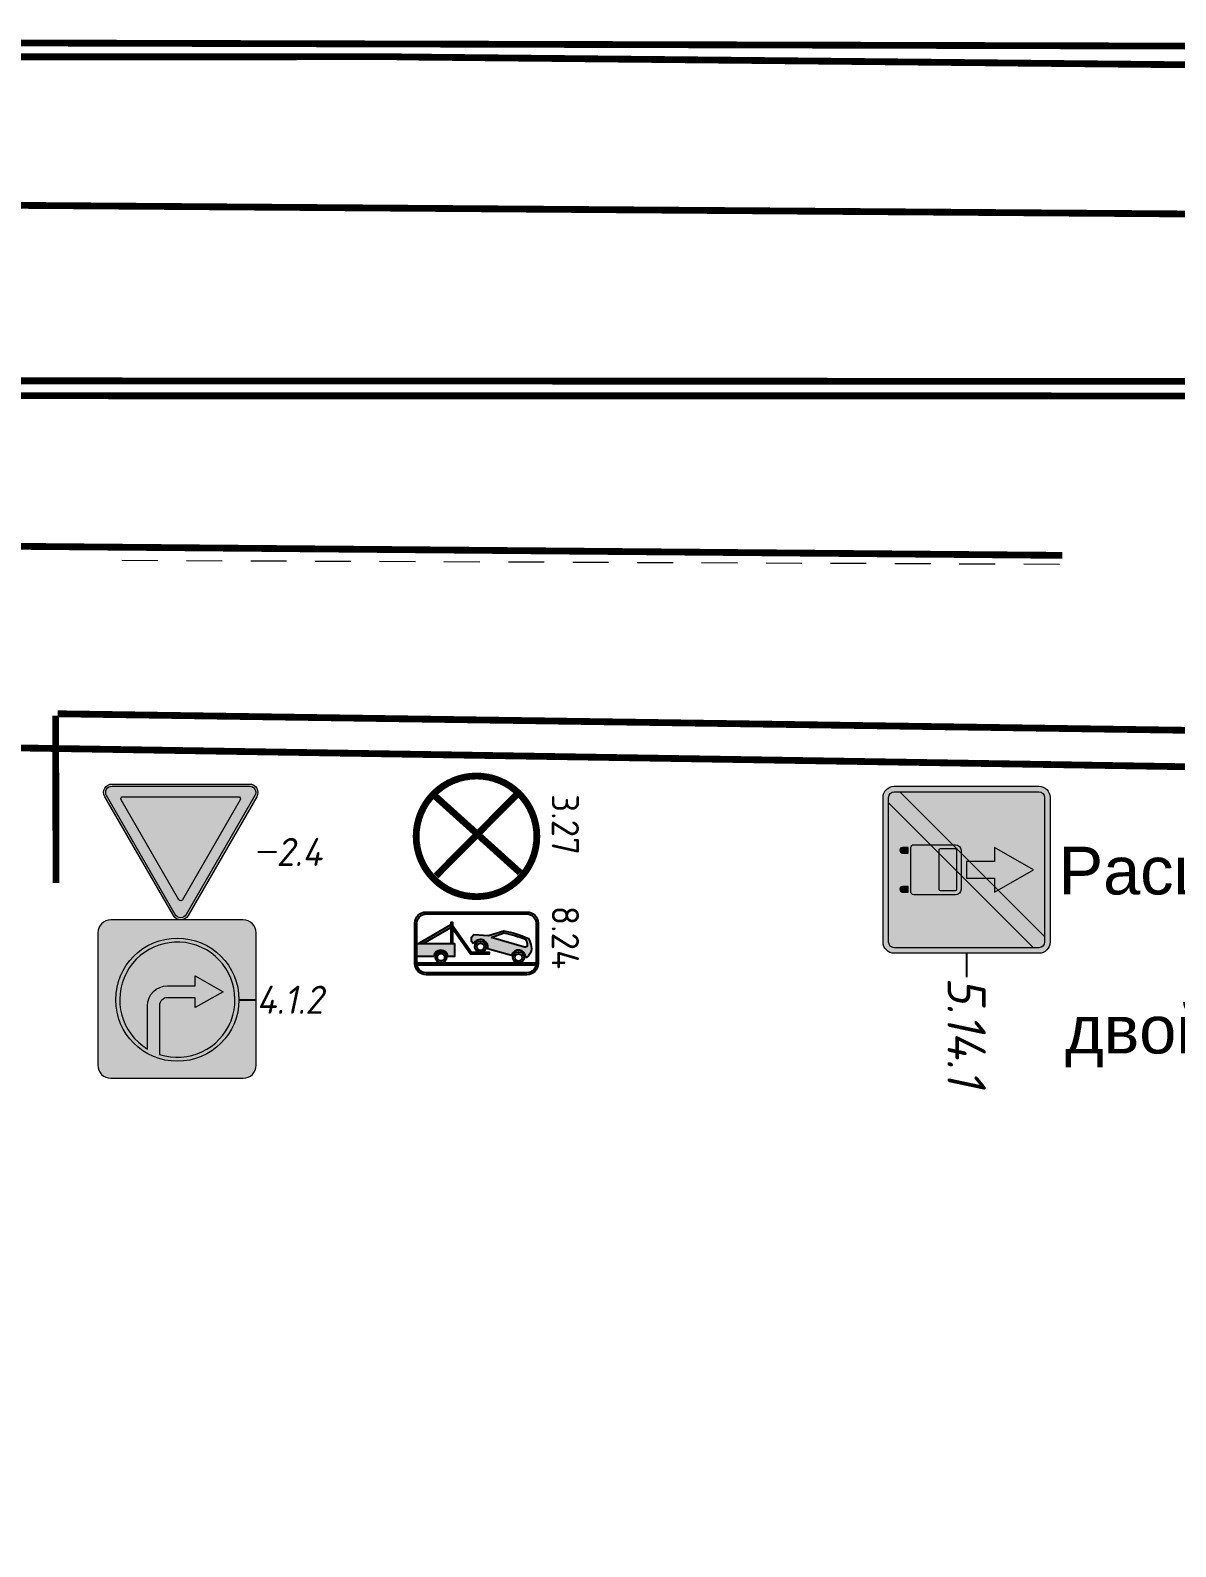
# Model space of a CAD drawing. Header units: millimetres. Extents: x 1734 to 2050, y 1482 to 1843.
# Drawn here: x 1926.94 to 1950.95, y 1800.14 to 1831.93 of the extents above; entities that cross this region are included whole.
import ezdxf
from ezdxf import colors
from ezdxf.entities.mleader import LeaderData, LeaderLine
from ezdxf.enums import TextEntityAlignment as Align
from ezdxf.math import Vec2, Vec3

# ---------------------------------------------------------------- set-up
doc = ezdxf.new("R2010")
doc.units = ezdxf.units.MM
doc.linetypes.add('1.3', pattern=[17.848385, 5.910826, -0.0001, 11.937459])
doc.linetypes.add('JIS_02_0.7', pattern=[1.35, 0.75, -0.6])
doc.layers.add('- 01 знаки', color=7, linetype='Continuous', lineweight=0)
doc.layers.add('знаки', color=7, linetype='Continuous', lineweight=0)
doc.layers.add('КПЧ', color=9, linetype='Continuous')
doc.layers.add('Разметки', color=7, linetype='Continuous')
doc.styles.add('ROMAND', font='ROMAND.SHX', dxfattribs={"height": 2})
doc.styles.add('SASH', font='simplex8.shx', dxfattribs={"width": 0.9, "oblique": 12})
doc.styles.get("Standard").update_dxf_attribs({"font": 'arial.ttf'})

# ---------------------------------------------------------------- blocks, each defined once
blk = doc.blocks.new('5.14.1')
at = {"layer": 'знаки', "true_color": 0xffffff}
h = blk.add_hatch(color=7, dxfattribs=at)
edge = h.paths.add_edge_path()
edge.add_arc((-1.516666666666666, 3.266666666666666), 0.2333333333333343, 89.99999999999648, 179.9999999999965, ccw=False)
edge.add_line((-1.516666666666652, 3.5), (1.516666666666538, 3.5))
edge.add_arc((1.516666666666561, 3.266666666666675), 0.2333333333333254, 1.3073986337985843e-12, 90.00000000000568, ccw=False)
edge.add_line((1.749999999999886, 3.26666666666668), (1.749999999999886, 0.2333333333333201))
edge.add_arc((1.516666666666561, 0.2333333333333255), 0.2333333333333254, 269.9999999999943, 359.9999999999987, ccw=False)
edge.add_line((1.516666666666538, 0), (-1.516666666666652, 0))
edge.add_arc((-1.516666666666675, 0.2333333333333255), 0.2333333333333255, 180.0000000000013, 270.0000000000056, ccw=False)
edge.add_line((-1.75, 0.2333333333333201), (-1.75, 3.26666666666668))
edge = h.paths.add_edge_path(flags=16)
edge.add_arc((-1.516666666666704, 3.266666666666619), 0.1166666666667355, 89.9999999999742, 179.9999999999699, ccw=False)
edge.add_line((-1.516666666666652, 3.383333333333354), (1.516666666666538, 3.383333333333354))
edge.add_arc((1.51666666666659, 3.266666666666619), 0.1166666666667355, 3.012701199622825e-11, 90.0000000000258, ccw=False)
edge.add_line((1.633333333333326, 3.26666666666668), (1.633333333333326, 0.2333333333333201))
edge.add_arc((1.516666666666604, 0.2333333333333956), 0.1166666666667213, 269.99999999996726, 359.9999999999629, ccw=False)
edge.add_line((1.516666666666538, 0.1166666666666742), (-1.516666666666652, 0.1166666666666742))
edge.add_arc((-1.516666666666718, 0.2333333333333956), 0.1166666666667213, 180.0000000000371, 270.00000000003274, ccw=False)
edge.add_line((-1.633333333333439, 0.2333333333333201), (-1.633333333333439, 3.26666666666668))
at = {"layer": 'знаки'}
h = blk.add_hatch(color=5, dxfattribs=at)
edge = h.paths.add_edge_path()
edge.add_arc((-1.516666666666704, 3.266666666666619), 0.1166666666667355, 89.9999999999742, 179.9999999999699, ccw=False)
edge.add_line((-1.516666666666652, 3.383333333333354), (1.516666666666538, 3.383333333333354))
edge.add_arc((1.51666666666659, 3.266666666666619), 0.1166666666667355, 3.012701199622825e-11, 90.0000000000258, ccw=False)
edge.add_line((1.633333333333326, 3.26666666666668), (1.633333333333326, 0.2333333333333201))
edge.add_arc((1.516666666666604, 0.2333333333333956), 0.1166666666667213, 269.99999999996726, 359.9999999999629, ccw=False)
edge.add_line((1.516666666666538, 0.1166666666666742), (-1.516666666666652, 0.1166666666666742))
edge.add_arc((-1.516666666666718, 0.2333333333333956), 0.1166666666667213, 180.0000000000371, 270.00000000003274, ccw=False)
edge.add_line((-1.633333333333439, 0.2333333333333201), (-1.633333333333439, 3.26666666666668))
h.paths.add_polyline_path([(0, 1.749999999999943), (0.1750000000000682, 1.749999999999943), (0.1750000000000682, 2.333333333333314), (0.4666666666665833, 2.333333333333314), (0, 3.150000000000006), (-0.466666666666697, 2.333333333333314), (-0.1750000000000682, 2.333333333333314), (-0.1750000000000682, 1.749999999999943)], flags=16)
edge = h.paths.add_edge_path(flags=16)
edge.add_arc((0.4666666666665579, 0.6416666666666485), 0.0583333333333057, 270.000000000025, 359.999999999975, ccw=False)
edge.add_line((0.4666666666665833, 0.5833333333333428), (-0.466666666666697, 0.5833333333333428))
edge.add_arc((-0.4666666666666716, 0.6416666666666485), 0.0583333333333057, 180.000000000025, 269.999999999975, ccw=False)
edge.add_line((-0.5249999999999773, 0.6416666666666231), (-0.5249999999999773, 1.516666666666595))
edge.add_arc((-0.4083333333333643, 1.516666666666656), 0.116666666666613, 90.0000000000258, 180.0000000000301, ccw=False)
edge.add_line((-0.4083333333334167, 1.633333333333269), (0.4083333333331893, 1.633333333333269))
edge.add_arc((0.4083333333331938, 1.516666666666599), 0.1166666666666698, -2.2168933355715126e-12, 90.00000000000222, ccw=False)
edge.add_line((0.5249999999998636, 1.516666666666595), (0.5249999999998636, 0.6416666666666231))
edge = h.paths.add_edge_path(flags=0)
edge.add_arc((0.4083333333331901, 1.516666666666539), 0.02916666666680989, 1.099199697908394e-10, 90.00000000000152)
edge.add_line((0.4083333333331893, 1.545833333333348), (-0.408333333333303, 1.545833333333235))
edge.add_arc((-0.4083333333332486, 1.516666666666597), 0.0291666666666377, 90.00000000010698, 179.9999999997815)
edge.add_line((-0.4374999999998863, 1.516666666666708), (-0.4375, 1.19583333333324))
edge.add_arc((-0.4083333333333049, 1.195833333333295), 0.0291666666666951, 180.0000000001077, 270.0000000000037)
edge.add_line((-0.408333333333303, 1.1666666666666), (0.408333333333303, 1.1666666666666))
edge.add_arc((0.4083333333333049, 1.195833333333295), 0.02916666666669498, 269.9999999999963, 359.9999999998922)
edge.add_line((0.4375, 1.19583333333324), (0.4375, 1.516666666666595))
edge = h.paths.add_edge_path(flags=16)
edge.add_line((-0.3500000000000227, 0.4083333333332746), (-0.3500000000000227, 0.5249999999998352))
edge.add_line((-0.3500000000000227, 0.5249999999998352), (-0.466666666666697, 0.5249999999998352))
edge.add_line((-0.466666666666697, 0.5249999999998352), (-0.466666666666697, 0.4083333333332746))
edge.add_arc((-0.4083333333333599, 0.4083333333332746), 0.05833333333333712, 180, 360)
edge = h.paths.add_edge_path(flags=16)
edge.add_line((0.4666666666665833, 0.4083333333332746), (0.4666666666665833, 0.5249999999998352))
edge.add_line((0.4666666666665833, 0.5249999999998352), (0.3499999999999091, 0.5249999999998352))
edge.add_line((0.3499999999999091, 0.5249999999998352), (0.3499999999999091, 0.4083333333332746))
edge.add_arc((0.4083333333332462, 0.4083333333332746), 0.05833333333333712, 180, 360)
blk.add_hatch(color=1, dxfattribs=at).paths.add_polyline_path([(1.633333333333439, 3.150000000000034), (1.633333333333439, 3.26666666666668, 0.4142135623730728), (1.516666666666652, 3.383333333333354), (1.399999999999977, 3.383333333333354), (-1.633333333333326, 0.3500000000000227), (-1.633333333333326, 0.2333333333333485, 0.4142135623730728), (-1.516666666666538, 0.1166666666666742), (-1.399999999999864, 0.1166666666666742)])
at = {"layer": 'знаки', "true_color": 0xffffff}
blk.add_hatch(color=7, dxfattribs=at).paths.add_polyline_path([(0, 1.749999999999943), (0.1750000000000682, 1.749999999999943), (0.1750000000000682, 2.333333333333314), (0.4666666666665833, 2.333333333333314), (0, 3.150000000000006), (-0.466666666666697, 2.333333333333314), (-0.1750000000000682, 2.333333333333314), (-0.1750000000000682, 1.749999999999943)])
h = blk.add_hatch(color=7, dxfattribs=at)
edge = h.paths.add_edge_path()
edge.add_arc((0.4666666666665579, 0.6416666666666485), 0.0583333333333057, 270.000000000025, 359.999999999975, ccw=False)
edge.add_line((0.4666666666665833, 0.5833333333333428), (-0.466666666666697, 0.5833333333333428))
edge.add_arc((-0.4666666666666716, 0.6416666666666485), 0.0583333333333057, 180.000000000025, 269.999999999975, ccw=False)
edge.add_line((-0.5249999999999773, 0.6416666666666231), (-0.5249999999999773, 1.516666666666595))
edge.add_arc((-0.4083333333333643, 1.516666666666656), 0.116666666666613, 90.0000000000258, 180.0000000000301, ccw=False)
edge.add_line((-0.4083333333334167, 1.633333333333269), (0.4083333333331893, 1.633333333333269))
edge.add_arc((0.4083333333331938, 1.516666666666599), 0.1166666666666698, -2.2168933355715126e-12, 90.00000000000222, ccw=False)
edge.add_line((0.5249999999998636, 1.516666666666595), (0.5249999999998636, 0.6416666666666231))
edge = h.paths.add_edge_path(flags=16)
edge.add_arc((0.4083333333331901, 1.516666666666539), 0.02916666666680989, 1.099199697908394e-10, 90.00000000000152)
edge.add_line((0.4083333333331893, 1.545833333333348), (-0.408333333333303, 1.545833333333235))
edge.add_arc((-0.4083333333332486, 1.516666666666597), 0.0291666666666377, 90.00000000010698, 179.9999999997815)
edge.add_line((-0.4374999999998863, 1.516666666666708), (-0.4375, 1.19583333333324))
edge.add_arc((-0.4083333333333049, 1.195833333333295), 0.0291666666666951, 180.0000000001077, 270.0000000000037)
edge.add_line((-0.408333333333303, 1.1666666666666), (0.408333333333303, 1.1666666666666))
edge.add_arc((0.4083333333333049, 1.195833333333295), 0.02916666666669498, 269.9999999999963, 359.9999999998922)
edge.add_line((0.4375, 1.19583333333324), (0.4375, 1.516666666666595))
h = blk.add_hatch(color=7, dxfattribs=at)
edge = h.paths.add_edge_path()
edge.add_line((-0.3500000000000227, 0.4083333333332746), (-0.3500000000000227, 0.5249999999998352))
edge.add_line((-0.3500000000000227, 0.5249999999998352), (-0.466666666666697, 0.5249999999998352))
edge.add_line((-0.466666666666697, 0.5249999999998352), (-0.466666666666697, 0.4083333333332746))
edge.add_arc((-0.4083333333333599, 0.4083333333332746), 0.05833333333333712, 180, 360)
h = blk.add_hatch(color=7, dxfattribs=at)
edge = h.paths.add_edge_path()
edge.add_line((0.4666666666665833, 0.4083333333332746), (0.4666666666665833, 0.5249999999998352))
edge.add_line((0.4666666666665833, 0.5249999999998352), (0.3499999999999091, 0.5249999999998352))
edge.add_line((0.3499999999999091, 0.5249999999998352), (0.3499999999999091, 0.4083333333332746))
edge.add_arc((0.4083333333332462, 0.4083333333332746), 0.05833333333333712, 180, 360)
at = {"layer": 'Defpoints'}
blk.add_lwpolyline([(1.749999999999886, 1.750000000000057), (2.249999999999886, 1.750000000000057)], dxfattribs=at)
at = {"layer": 'знаки'}
blk.add_lwpolyline([(-1.75, 3.26666666666668, -0.4142135623730951), (-1.516666666666652, 3.5), (1.516666666666538, 3.5, -0.4142135623731172), (1.749999999999886, 3.26666666666668), (1.749999999999886, 0.2333333333333201, -0.4142135623731172), (1.516666666666538, 0), (-1.516666666666652, 0, -0.4142135623731172), (-1.75, 0.2333333333333201), (-1.75, 3.26666666666668)], format="xyb", dxfattribs=at)
at = {"layer": 'знаки', "color": 7, "true_color": 0xffffff}
for points in [[(-1.633333333333439, 3.26666666666668, -0.4142135623730728), (-1.516666666666652, 3.383333333333354), (1.516666666666538, 3.383333333333354, -0.4142135623730728), (1.633333333333326, 3.26666666666668), (1.633333333333326, 0.2333333333333201, -0.4142135623730728), (1.516666666666538, 0.1166666666666742), (-1.516666666666652, 0.1166666666666742, -0.4142135623730728), (-1.633333333333439, 0.2333333333333201)], [(0.4375, 1.516666666666595, 0.41421356237254), (0.4083333333331893, 1.545833333333348), (-0.408333333333303, 1.545833333333235, 0.4142135623714301), (-0.4374999999998863, 1.516666666666708), (-0.4375, 1.19583333333324, 0.4142135623725623), (-0.408333333333303, 1.1666666666666), (0.408333333333303, 1.1666666666666, 0.4142135623725623), (0.4375, 1.19583333333324), (0.4375, 1.516666666666595)], [(-0.3500000000000227, 0.4083333333332746), (-0.3500000000000227, 0.5249999999998352), (-0.466666666666697, 0.5249999999998352), (-0.466666666666697, 0.4083333333332746, 0.9999999999999999)], [(0.4666666666665833, 0.4083333333332746), (0.4666666666665833, 0.5249999999998352), (0.3499999999999091, 0.5249999999998352), (0.3499999999999091, 0.4083333333332746, 0.9999999999999999)]]:
    blk.add_lwpolyline(points, format="xyb", close=True, dxfattribs=at)
at = {"layer": 'знаки', "color": 1}
for points in [[(-1.633333333333326, 0.3500000000000227), (1.400000000000091, 3.383333333333354)], [(-1.399999999999977, 0.1166666666666742), (1.633333333333439, 3.150000000000034)]]:
    blk.add_lwpolyline(points, dxfattribs=at)
at = {"layer": 'знаки', "color": 7, "true_color": 0xffffff}
blk.add_lwpolyline([(0, 1.749999999999943), (0.1750000000000682, 1.749999999999943), (0.1750000000000682, 2.333333333333314), (0.4666666666665833, 2.333333333333314), (0, 3.150000000000006), (-0.466666666666697, 2.333333333333314), (-0.1750000000000682, 2.333333333333314), (-0.1750000000000682, 1.749999999999943)], close=True, dxfattribs=at)
blk.add_lwpolyline([(0.5249999999998636, 0.6416666666666231, -0.4142135623728397), (0.4666666666665833, 0.5833333333333428), (-0.466666666666697, 0.5833333333333428, -0.4142135623728397), (-0.5249999999999773, 0.6416666666666231), (-0.5249999999999773, 1.516666666666595, -0.4142135623731172), (-0.4083333333334167, 1.633333333333269), (0.4083333333331893, 1.633333333333269, -0.4142135623731172), (0.5249999999998636, 1.516666666666595), (0.5249999999998636, 0.6416666666666231)], format="xyb", dxfattribs=at)
at = {"layer": 'знаки', "color": 0, "lineweight": 30, "style": 'SASH', "oblique": 12, "width": 0.9}
blk.add_text('5.14.1', height=0.8, dxfattribs=at).set_placement((2.249999999999886, 1.750000000000057), align=Align.MIDDLE_LEFT)
blk = doc.blocks.new('z5t-2')
at = {"layer": 'знаки'}
h = blk.add_hatch(color=0, dxfattribs=at)
edge = h.paths.add_edge_path()
edge.add_line((-1.566666666423487, -1.4210854715202e-14), (1.566666666423482, -3.789561257364223e-14))
edge.add_arc((1.566666666423473, 0.3083333333303102), 0.3083333332854775, 270, 360)
edge.add_line((1.874999999708947, 0.3083333333303102), (1.874999999708947, 3.441666666633239))
edge.add_arc((1.566666666423473, 3.441666666633239), 0.3083333332854775, 0, 90)
edge.add_line((1.566666666423473, 3.749999999963592), (-1.566666666423496, 3.749999999963592))
edge.add_arc((-1.566666666423487, 3.441666666633239), 0.3083333332854775, 90, 180)
edge.add_line((-1.874999999708976, 3.441666666633239), (-1.874999999708976, 0.3083333333303342))
edge.add_arc((-1.566666666423487, 0.3083333333303386), 0.3083333332854775, 180, 270)
blk.add_lwpolyline([(-1.566666666423487, -1.4210854715202e-14), (1.566666666423473, -2.842170943040401e-14, 0.414213562373095), (1.874999999708947, 0.3083333333303102), (1.874999999708947, 3.441666666633239, 0.414213562373095), (1.566666666423473, 3.749999999963592), (-1.566666666423487, 3.749999999963592, 0.414213562373095), (-1.874999999708976, 3.441666666633239), (-1.874999999708976, 0.3083333333303386, 0.414213562373095)], format="xyb", close=True, dxfattribs=at)
blk = doc.blocks.new('*U16')
at = {"layer": 'знаки', "true_color": 0xffffff}
h = blk.add_hatch(color=7, dxfattribs=at)
edge = h.paths.add_edge_path(flags=16)
edge.add_line((-0.8467741935484128, 0.3489078141623736), (-0.8467741935484128, 1.580645161290249))
edge.add_arc((-0.2822580645161126, 1.580645161290262), 0.5645161290323002, 89.99999999999869, 180.0000000000013, ccw=False)
edge.add_line((-0.2822580645160997, 2.145161290322562), (0.5080645161290249, 2.145161290322562))
edge.add_line((0.5080645161290249, 2.145161290322562), (0.5080645161290249, 2.427419354838662))
edge.add_line((0.5080645161290249, 2.427419354838662), (1.29838709677415, 1.975806451612812))
edge.add_line((1.29838709677415, 1.975806451612812), (0.5080645161290249, 1.524193548387018))
edge.add_line((0.5080645161290249, 1.524193548387018), (0.5080645161290249, 1.806451612903174))
edge.add_line((0.5080645161290249, 1.806451612903174), (-0.2822580645160997, 1.806451612903174))
edge.add_arc((-0.2822580645161082, 1.580645161290258), 0.2258064516129168, 89.99999999999783, 180.0000000000021)
edge.add_line((-0.5080645161290249, 1.580645161290249), (-0.5080645161290249, 0.1937364312156546))
edge.add_arc((1.809663530139005e-14, 1.75000000000009), 1.637096774193604, 251.9199873755751, 598.8526100784904)
edge = h.paths.add_edge_path()
edge.add_arc((0, 1.75), 1.75, 0, 360)
at = {"layer": 'знаки'}
h = blk.add_hatch(color=5, dxfattribs=at)
edge = h.paths.add_edge_path()
edge.add_line((-0.8467741935484128, 0.3489078141623736), (-0.8467741935484128, 1.580645161290249))
edge.add_arc((-0.2822580645161126, 1.580645161290262), 0.5645161290323002, 89.99999999999869, 180.0000000000013, ccw=False)
edge.add_line((-0.2822580645160997, 2.145161290322562), (0.5080645161290249, 2.145161290322562))
edge.add_line((0.5080645161290249, 2.145161290322562), (0.5080645161290249, 2.427419354838662))
edge.add_line((0.5080645161290249, 2.427419354838662), (1.29838709677415, 1.975806451612812))
edge.add_line((1.29838709677415, 1.975806451612812), (0.5080645161290249, 1.524193548387018))
edge.add_line((0.5080645161290249, 1.524193548387018), (0.5080645161290249, 1.806451612903174))
edge.add_line((0.5080645161290249, 1.806451612903174), (-0.2822580645160997, 1.806451612903174))
edge.add_arc((-0.2822580645161082, 1.580645161290258), 0.2258064516129168, 89.99999999999783, 180.0000000000021)
edge.add_line((-0.5080645161290249, 1.580645161290249), (-0.5080645161290249, 0.1937364312156546))
edge.add_arc((1.809663530139005e-14, 1.75000000000009), 1.637096774193604, 251.9199873755751, 598.8526100784904)
at = {"layer": 'Defpoints'}
blk.add_lwpolyline([(1.75, 1.749999999999886), (2.25, 1.749999999999886)], dxfattribs=at)
at = {"layer": 'знаки', "color": 7, "true_color": 0xffffff}
blk.add_lwpolyline([(-0.8467741935484128, 0.3489078141623736), (-0.8467741935484128, 1.580645161290249, -0.4142135623731084), (-0.2822580645160997, 2.145161290322562), (0.5080645161290249, 2.145161290322562), (0.5080645161290249, 2.427419354838662), (1.29838709677415, 1.975806451612812), (0.5080645161290249, 1.524193548387018), (0.5080645161290249, 1.806451612903174), (-0.2822580645160997, 1.806451612903174, 0.4142135623731172), (-0.5080645161290249, 1.580645161290249), (-0.5080645161290249, 0.1937364312156546, 17.51956065564659)], format="xyb", close=True, dxfattribs=at)
at = {"layer": 'знаки'}
blk.add_circle((0, 1.75), 1.75, dxfattribs=at)
at = {"layer": 'знаки', "color": 0, "lineweight": 30, "style": 'SASH', "oblique": 12, "width": 0.9}
blk.add_text('4.1.2', height=0.8, dxfattribs=at).set_placement((2.25, 1.749999999999886), align=Align.MIDDLE_LEFT)
blk = doc.blocks.new('tr')
at = {"layer": 'знаки', "true_color": 0xffffff}
h = blk.add_hatch(color=7, dxfattribs=at)
edge = h.paths.add_edge_path()
edge.add_arc((0, 3.621229744349193), 0.24, 29.99999999999783, 150.0000000000022)
edge.add_line((-0.2078460969082698, 3.741229744349198), (-2.159999999999854, 0.3600000000005821))
edge.add_arc((-1.952153903091926, 0.2399999999999523), 0.2399999999999387, 149.9999999999866, 269.9999999999933)
edge.add_line((-1.952153903092039, 0), (1.952153903091812, 0))
edge.add_arc((1.952153903091926, 0.2400000000000091), 0.2399999999999716, 269.9999999999931, 389.9999999999998)
edge.add_line((2.160000000000196, 0.3599999999999), (0.2078460969082696, 3.741229744349142))
edge = h.paths.add_edge_path(flags=16)
edge.add_arc((-2.273736754432321e-13, 3.621229744349193), 0.1800000000000062, 30.00000000000125, 149.9999999999988)
edge.add_line((-0.1558845726813161, 3.711229744349225), (-2.108038475772787, 0.3300000000005521))
edge.add_arc((-1.952153903091585, 0.2400000000002365), 0.1800000000001635, 149.9999999999088, 269.9999999998931)
edge.add_line((-1.952153903092039, 0.06000000000005912), (1.952153903091812, 0.05999999999994543))
edge.add_arc((1.952153903092039, 0.2399999999999523), 0.1800000000000091, 269.9999999999864, 390.0000000000301)
edge.add_line((2.108038475773128, 0.3300000000000409), (0.1558845726810885, 3.711229744349225))
at = {"layer": 'знаки'}
h = blk.add_hatch(color=1, dxfattribs=at)
edge = h.paths.add_edge_path()
edge.add_arc((-2.273736754432321e-13, 3.621229744349193), 0.1800000000000062, 30.00000000000125, 149.9999999999988)
edge.add_line((-0.1558845726813161, 3.711229744349225), (-2.108038475772787, 0.3300000000005521))
edge.add_arc((-1.952153903091585, 0.2400000000002365), 0.1800000000001635, 149.9999999999088, 269.9999999998931)
edge.add_line((-1.952153903092039, 0.06000000000005912), (1.952153903091812, 0.05999999999994543))
edge.add_arc((1.952153903092039, 0.2399999999999523), 0.1800000000000091, 269.9999999999864, 390.0000000000301)
edge.add_line((2.108038475773128, 0.3300000000000409), (0.1558845726810885, 3.711229744349225))
edge = h.paths.add_edge_path(flags=16)
edge.add_line((-0.05196152422718114, 3.291229744349152), (-1.692346281956588, 0.4499999999999318))
edge.add_arc((-1.640384757729407, 0.4199999999999591), 0.05999999999998847, 150.0000000000085, 270.0000000000064)
edge.add_line((-1.640384757729407, 0.3599999999999), (1.640384757729521, 0.3599999999999))
edge.add_arc((1.640384757729521, 0.4199999999999591), 0.05999999999998751, 269.9999999999919, 389.9999999999932)
edge.add_line((1.692346281956588, 0.4499999999999318), (0.05196152422706746, 3.291229744349152))
edge.add_arc((0, 3.26122974434918), 0.06000000000000022, 29.9999999999982, 150.0000000000018)
at = {"layer": 'знаки', "true_color": 0xffffff}
h = blk.add_hatch(color=7, dxfattribs=at)
edge = h.paths.add_edge_path()
edge.add_line((-0.05196152422718114, 3.291229744349152), (-1.692346281956588, 0.4499999999999318))
edge.add_arc((-1.640384757729407, 0.4199999999999591), 0.05999999999998847, 150.0000000000085, 270.0000000000064)
edge.add_line((-1.640384757729407, 0.3599999999999), (1.640384757729521, 0.3599999999999))
edge.add_arc((1.640384757729521, 0.4199999999999591), 0.05999999999998751, 269.9999999999919, 389.9999999999932)
edge.add_line((1.692346281956588, 0.4499999999999318), (0.05196152422706746, 3.291229744349152))
edge.add_arc((0, 3.26122974434918), 0.06000000000000022, 29.9999999999982, 150.0000000000018)
at = {"layer": 'Defpoints'}
blk.add_lwpolyline([(2.192115777974209, 1.930614872174544), (2.718782444640738, 1.930614872174544)], dxfattribs=at)
at = {"layer": 'знаки'}
blk.add_lwpolyline([(0.2078460969082698, 3.741229744349198, 0.5773502691896512), (-0.2078460969082698, 3.741229744349198), (-2.159999999999854, 0.3600000000005821), (-2.160000000000082, 0.3599999999999, 0.5773502691896649), (-1.952153903092039, 0), (1.952153903091926, 0, 0.5773502691896649), (2.160000000000196, 0.3599999999999), (0.2078460969082698, 3.741229744349198)], format="xyb", dxfattribs=at)
at = {"layer": 'знаки', "color": 7, "true_color": 0xffffff}
blk.add_lwpolyline([(0.1558845726810887, 3.711229744349225, 0.5773502691896113), (-0.1558845726813161, 3.711229744349225), (-2.108038475772787, 0.3300000000005525, 0.5773502691895339), (-1.952153903092039, 0.06000000000005912), (1.952153903091926, 0.05999999999994543, 0.5773502691898801), (2.108038475773128, 0.3300000000000409)], format="xyb", close=True, dxfattribs=at)
at = {"layer": 'знаки', "color": 1}
blk.add_lwpolyline([(-0.05196152422718114, 3.291229744349152), (-1.692346281956475, 0.4499999999999318, 0.5773502691896129), (-1.640384757729407, 0.3599999999999), (1.640384757729521, 0.3599999999999, 0.5773502691896317), (1.692346281956588, 0.4499999999999318), (0.05196152422706746, 3.291229744349152, 0.5773502691896462)], format="xyb", close=True, dxfattribs=at)
blk = doc.blocks.new('*U15')
at = {"layer": 'знаки', "xscale": -1, "rotation": 180}
blk.add_blockref('tr', (0, 3.861229744349316), dxfattribs=at)
at = {"layer": 'знаки', "color": 0, "lineweight": 30, "style": 'SASH', "oblique": 12, "width": 0.9}
blk.add_text('2.4', height=0.8, dxfattribs=at).set_placement((2.718782444640851, 1.930614872174772), align=Align.MIDDLE_LEFT)

msp = doc.modelspace()

# ---------------------------------------------------------------- hatches: boundary and pattern name
at = {"lineweight": 5}
h = msp.add_hatch(color=7, dxfattribs=at)
h.dxf.hatch_style = 1
h.paths.add_polyline_path([(1937.406293450411, 1812.849648778731), (1937.376701756924, 1812.893994855198, 0.05416512969881253), (1936.865302415204, 1813.04898547223), (1936.546554223307, 1812.951225518459), (1936.23930681588, 1812.970135744588), (1936.188836578726, 1812.913883924957), (1936.188836578726, 1812.822505988441), (1936.233431055159, 1812.777911512008, -0.896878247196106), (1936.526249259527, 1812.675212740491), (1937.026128893232, 1812.529482406735, -0.888680215592695), (1937.325243907197, 1812.49319007727), (1937.338329538561, 1812.487568181592, 0.2176691172977538), (1937.446908108857, 1812.676088300861, 0.06653175236752593)], flags=0)
h.paths.add_polyline_path([(1936.602378681042, 1812.909055432511), (1936.868311258859, 1813.008188584182, -0.035096309321531), (1937.320025739665, 1812.873880440141, -0.1662100052544287), (1937.35845945955, 1812.739135689588, -0.4179499336667029), (1937.302308570663, 1812.710324354496)], flags=0)
h.paths.add_polyline_path([(1936.493936370611, 1812.715554243252, 1), (1936.258046792147, 1812.715554243252, 0.3623223395688758), (1936.35483460758, 1812.599522541694), (1936.397148555178, 1812.599522541694, 0.3623223395688758)], flags=0)
h.paths.add_polyline_path([(1936.299504094448, 1812.715554243252, -1), (1936.452479068311, 1812.715554243252, -1)], flags=0)
h.paths.add_polyline_path([(1937.292874247647, 1812.491457735303, 1), (1937.056984669183, 1812.491457735303, 0.3348858084505233), (1937.142537949978, 1812.378048020163), (1937.207320966852, 1812.378048020163, 0.3348858084505233)], flags=0)
h.paths.add_polyline_path([(1937.098441971483, 1812.491457735303, -1), (1937.251416945346, 1812.491457735303, -1)], flags=0)
h.paths.add_polyline_path([(1937.542869405527, 1812.362631611476), (1937.542869405527, 1812.378048020163), (1937.207320966852, 1812.378048020163, -0.1400081166550272), (1937.142537949978, 1812.378048020163), (1935.564257968143, 1812.378048020163, -0.06455133495548672), (1935.533930365085, 1812.378048020163), (1935.043632087135, 1812.378048020163), (1935.043632087135, 1812.362631611476, 0.03105515838720347), (1935.045113243486, 1812.338807423069), (1937.541388249178, 1812.338807423069, 0.03105515838720137)], flags=0)
h.paths.add_polyline_path([(1935.667038955846, 1812.495013965763, 1), (1935.431149377382, 1812.495013965763, 0.3769374024296787), (1935.533930365085, 1812.378048020163), (1935.564257968143, 1812.378048020163, 0.3769374024296787)], flags=0)
h.paths.add_polyline_path([(1935.472606679682, 1812.495013965763, -1), (1935.625581653545, 1812.495013965763, -1)], flags=0)
h.paths.add_polyline_path([(1935.829143708997, 1812.786317361036), (1935.043632087135, 1812.786317361036), (1935.043632087135, 1812.513097925805), (1935.395657332907, 1812.513097925805, -0.8620242773561775), (1935.695907759572, 1812.513097925805), (1935.829143708997, 1812.513097925805)], flags=0)
h.paths.add_polyline_path([(1935.795843000691, 1813.226606860128), (1935.752333039862, 1813.226606860128), (1935.752333039862, 1812.786317361036), (1935.795843000691, 1812.786317361036)], flags=0)
h.paths.add_polyline_path([(1935.752333039862, 1813.12082836956), (1935.752333039862, 1813.174894809284), (1935.083210681492, 1812.786317361036), (1935.176111094761, 1812.786317361036)], flags=0)
h.paths.add_polyline_path([(1935.795843000691, 1813.157111309638), (1935.795843000691, 1813.08535526414), (1936.164776433916, 1812.559528446263), (1936.559072148321, 1812.559528446263), (1936.559072148321, 1812.599522541694), (1936.397148555178, 1812.599522541694, -0.09042350249594645), (1936.35483460758, 1812.599522541694), (1936.18831732389, 1812.599522541694)], flags=0)
h.paths.add_polyline_path([(1937.350524492913, 1813.443805325511), (1935.23597699975, 1813.443805325511, 0.4142135623730675), (1935.002174784835, 1813.210003110596), (1935.002174784835, 1812.362631611476, 0.4142135623731256), (1935.23597699975, 1812.128829396561), (1937.350524492913, 1812.128829396561, 0.4142135623730643), (1937.584326707828, 1812.362631611476), (1937.584326707828, 1813.210003110596, 0.4142135623731234)])
h.paths.add_polyline_path([(1937.350524492913, 1813.402348023211, -0.4142135623730951), (1937.542869405527, 1813.210003110596), (1937.542869405527, 1812.362631611476, -0.4142135623730951), (1937.350524492913, 1812.170286698862), (1935.23597699975, 1812.170286698862, -0.4142135623730951), (1935.043632087135, 1812.362631611476), (1935.043632087135, 1813.210003110596, -0.4142135623730951), (1935.23597699975, 1813.402348023211)], flags=16)
h.paths.add_polyline_path([(1935.795843000691, 1813.226606860128), (1935.795843000691, 1813.157111309638), (1936.18831732389, 1812.599522541694), (1936.35483460758, 1812.599522541694, -0.3623223395688758), (1936.258046792147, 1812.715554243252, -1), (1936.493936370611, 1812.715554243252, -0.3623223395688758), (1936.397148555178, 1812.599522541694), (1936.559072148321, 1812.599522541694), (1936.559072148321, 1812.559528446263), (1936.164776433916, 1812.559528446263), (1935.795843000691, 1813.08535526414), (1935.795843000691, 1812.786317361036), (1935.083210681492, 1812.786317361036), (1935.752333039862, 1813.174894809284), (1935.752333039862, 1813.226606860128)], flags=0)
h.paths.add_polyline_path([(1936.23930681588, 1812.970135744588), (1936.546554223307, 1812.951225518459), (1936.865302415204, 1813.04898547223, -0.05416512969881244), (1937.376701756924, 1812.893994855198), (1937.406293450411, 1812.849648778731, -0.066531752367526), (1937.446908108857, 1812.676088300861, -0.2176691172977545), (1937.338329538561, 1812.487568181592), (1937.325243907197, 1812.49319007727, 0.888680215592695), (1937.026128893232, 1812.529482406735), (1936.526249259527, 1812.675212740491, 0.896878247196106), (1936.233431055159, 1812.777911512008), (1936.188836578726, 1812.822505988441), (1936.188836578726, 1812.913883924957)], flags=0)
h.paths.add_polyline_path([(1935.667038955846, 1812.495013965763, -0.3769374024296787), (1935.564257968143, 1812.378048020163), (1937.142537949978, 1812.378048020163, -0.3348858084505233), (1937.056984669183, 1812.491457735303, -1), (1937.292874247647, 1812.491457735303, -0.4982554967166157), (1937.142537949978, 1812.378048020163), (1935.564257968143, 1812.378048020163, -0.4524988546835133), (1935.431149377382, 1812.495013965763, -1)], flags=0)
h = msp.add_hatch(color=7, dxfattribs=at)
h.dxf.hatch_style = 1
h.paths.add_polyline_path([(1936.493936370611, 1812.715554243252, 1), (1936.258046792147, 1812.715554243252, 0.3623223395688758), (1936.35483460758, 1812.599522541694), (1936.397148555178, 1812.599522541694, 0.3623223395688758)], flags=17)
h.paths.add_polyline_path([(1936.299504094448, 1812.715554243252, -1), (1936.452479068311, 1812.715554243252, -1)], flags=16)
h.paths.add_polyline_path([(1937.292874247647, 1812.491457735303, 1), (1937.056984669183, 1812.491457735303, 0.3348858084505233), (1937.142537949978, 1812.378048020163), (1937.207320966852, 1812.378048020163, 0.3348858084505233)])
h.paths.add_polyline_path([(1937.098441971483, 1812.491457735303, -1), (1937.251416945346, 1812.491457735303, -1)], flags=16)
h.paths.add_polyline_path([(1936.559072148321, 1812.599522541694), (1936.397148555178, 1812.599522541694, -0.09042350249594643), (1936.35483460758, 1812.599522541694), (1936.18831732389, 1812.599522541694), (1935.795843000691, 1813.157111309638), (1935.795843000691, 1813.08535526414), (1936.164776433916, 1812.559528446263), (1936.559072148321, 1812.559528446263)])
h.paths.add_polyline_path([(1935.795843000691, 1813.226606860128), (1935.752333039862, 1813.226606860128), (1935.752333039862, 1812.786317361036), (1935.795843000691, 1812.786317361036)])
h.paths.add_polyline_path([(1935.752333039862, 1813.12082836956), (1935.752333039862, 1813.174894809284), (1935.083210681492, 1812.786317361036), (1935.176111094761, 1812.786317361036)])
h.paths.add_polyline_path([(1935.829143708997, 1812.786317361036), (1935.043632087135, 1812.786317361036), (1935.043632087135, 1812.513097925805), (1935.395657332907, 1812.513097925805, -0.8620242773561775), (1935.695907759572, 1812.513097925805), (1935.829143708997, 1812.513097925805)])
h.paths.add_polyline_path([(1935.431149377382, 1812.495013965763, 0.3769374024296787), (1935.533930365085, 1812.378048020163), (1935.564257968143, 1812.378048020163, 0.3769374024296787), (1935.667038955846, 1812.495013965763, 1)])
h.paths.add_polyline_path([(1935.625581653545, 1812.495013965763, -1), (1935.472606679682, 1812.495013965763, -1)], flags=16)
h = msp.add_hatch(color=7, dxfattribs=at)
h.dxf.hatch_style = 1
h.paths.add_polyline_path([(1937.406293450411, 1812.849648778731), (1937.376701756924, 1812.893994855198, 0.05416512969881253), (1936.865302415204, 1813.04898547223), (1936.546554223307, 1812.951225518459), (1936.23930681588, 1812.970135744588), (1936.188836578726, 1812.913883924957), (1936.188836578726, 1812.822505988441), (1936.233431055159, 1812.777911512008, -0.8968782471961054), (1936.526249259527, 1812.675212740491), (1937.026128893232, 1812.529482406735, -0.888680215592695), (1937.325243907197, 1812.49319007727), (1937.338329538561, 1812.487568181592, 0.2176691172977532), (1937.446908108857, 1812.676088300861, 0.0665317523675262)])
h.paths.add_polyline_path([(1936.602378681042, 1812.909055432511), (1936.868311258859, 1813.008188584182, -0.03509630932153101), (1937.320025739665, 1812.873880440141, -0.1662100052544286), (1937.35845945955, 1812.739135689588, -0.4179499336667036), (1937.302308570663, 1812.710324354496)], flags=16)
h = msp.add_hatch(color=7, dxfattribs=at)
h.dxf.hatch_style = 1
h.paths.add_polyline_path([(1937.542869405527, 1812.362631611476), (1937.542869405527, 1812.378048020163), (1937.207320966852, 1812.378048020163, -0.1400081166550275), (1937.142537949978, 1812.378048020163), (1935.564257968143, 1812.378048020163, -0.06455133495548672), (1935.533930365085, 1812.378048020163), (1935.043632087135, 1812.378048020163), (1935.043632087135, 1812.362631611476, 0.03105515838720347), (1935.045113243486, 1812.338807423069), (1937.541388249178, 1812.338807423069, 0.03105515838720213)])

# ---------------------------------------------------------------- linework, layer by layer
at = {"color": 0, "linetype": 'JIS_02_0.7', "lineweight": 18}
msp.add_line((1948.511967780155, 1820.73033859705), (1928.464925574814, 1820.811977983178), dxfattribs=at)
at = {"color": 1, "linetype": 'Continuous', "const_width": 0.1424784254365765}
msp.add_lwpolyline([(1935.028754720582, 1815.030123118159, 1), (1937.557746772081, 1815.030123118159, 1)], format="xyb", close=True, dxfattribs=at)
for points in [[(1935.385448080763, 1815.910375649836), (1937.206603053615, 1814.268099035295)], [(1935.446205106887, 1814.202625257297), (1937.135114812124, 1815.90494348523)]]:
    msp.add_lwpolyline(points, dxfattribs=at)
at = {"layer": 'КПЧ', "color": 5, "lineweight": 30, "const_width": 0.1424777130480112}
for points in [[(1985.147773483971, 1831.504181638718), (1854.616598682548, 1831.855071365113)], [(1984.944997570508, 1815.944133259267), (1853.540251560302, 1818.063702837853)]]:
    msp.add_lwpolyline(points, dxfattribs=at)
at = {"layer": 'КПЧ', "color": 7, "lineweight": 30, "const_width": 0.1424777130480112}
msp.add_lwpolyline([(1984.815685652916, 1830.867196367597), (1934.620349027751, 1831.369626655684)], dxfattribs=at)
at = {"layer": 'Разметки', "color": 7, "linetype": '1.3', "lineweight": 0, "const_width": 0.1424777130480112, "flags": 128}
for points in [[(1934.722750226967, 1831.372666910951), (1917.106439321121, 1831.367539106829)], [(1985.050992372919, 1824.550817534442), (1854.014289232616, 1824.612775337134)], [(1985.054422829708, 1824.257875949406), (1854.010969008223, 1824.275951770422)]]:
    msp.add_lwpolyline(points, dxfattribs=at)
at = {"layer": 'Разметки', "color": 2, "linetype": '1.3', "lineweight": 0, "const_width": 0.1424777130480112, "flags": 128}
for points in [[(1985.087338876292, 1827.826829931037), (1871.939211613068, 1828.660505074424)], [(1948.573190467193, 1820.919865326206), (1853.976713214046, 1821.739902977844)]]:
    msp.add_lwpolyline(points, dxfattribs=at)
at = {"layer": 'Разметки', "color": 0, "linetype": '1.3', "lineweight": 0, "const_width": 0.1424777130480112, "flags": 128}
for points in [[(1927.480670896784, 1814.05091286917), (1927.472721307882, 1817.562010956264)], [(1972.853391217603, 1816.93512572162), (1927.516960989571, 1817.599575703911)]]:
    msp.add_lwpolyline(points, dxfattribs=at)
at = {"layer": 'Разметки', "color": 255}
for points in [[(1935.23597699975, 1813.443805325511), (1937.350524492913, 1813.443805325511, -0.4142135623731407), (1937.584326707828, 1813.210003110596), (1937.584326707828, 1812.362631611476, -0.4142135623730721), (1937.350524492913, 1812.128829396561), (1935.23597699975, 1812.128829396561, -0.4142135623731407), (1935.002174784835, 1812.362631611476), (1935.002174784835, 1813.210003110596, -0.4142135623730721)], [(1935.23597699975, 1813.402348023211), (1937.350524492913, 1813.402348023211, -0.414213562373095), (1937.542869405527, 1813.210003110596), (1937.542869405527, 1812.362631611476, -0.414213562373095), (1937.350524492913, 1812.170286698862), (1935.23597699975, 1812.170286698862, -0.414213562373095), (1935.043632087135, 1812.362631611476), (1935.043632087135, 1813.210003110596, -0.414213562373095)]]:
    msp.add_lwpolyline(points, format="xyb", close=True, dxfattribs=at)
for points in [[(1935.176111094761, 1812.786317361036), (1935.752333039862, 1813.12082836956), (1935.752333039862, 1813.174894809284), (1935.083210681492, 1812.786317361036)], [(1935.795843000691, 1812.786317361036), (1935.795843000691, 1813.226606860128), (1935.752333039862, 1813.226606860128), (1935.752333039862, 1812.786317361036)], [(1935.795843000691, 1813.157111309638), (1936.18831732389, 1812.599522541694), (1936.559072148321, 1812.599522541694), (1936.559072148321, 1812.559528446263), (1936.164776433916, 1812.559528446263), (1935.795843000691, 1813.08535526414)], [(1935.002174784835, 1812.378048020163), (1937.584326707828, 1812.378048020163)], [(1935.003391781505, 1812.338807423069), (1937.583109711158, 1812.338807423069)]]:
    msp.add_lwpolyline(points, dxfattribs=at)
for points in [[(1936.233431055159, 1812.777911512008), (1936.188836578726, 1812.822505988441), (1936.188836578726, 1812.913883924957), (1936.23930681588, 1812.970135744588), (1936.546554223307, 1812.951225518459), (1936.865302415204, 1813.04898547223, -0.05416512969881247), (1937.376701756924, 1812.893994855198), (1937.406293450411, 1812.849648778731, -0.06653175236752579), (1937.446908108857, 1812.676088300861, -0.2176691172977544), (1937.338329538561, 1812.487568181592), (1937.325243907197, 1812.49319007727, 0.8886802155926943), (1937.026128893232, 1812.529482406735), (1936.526249259527, 1812.675212740491, 0.8968782471961048), (1936.233431055159, 1812.777911512008)], [(1936.602378681042, 1812.909055432511), (1936.868311258859, 1813.008188584182, -0.03509630932153104), (1937.320025739665, 1812.873880440141, -0.1662100052544279), (1937.35845945955, 1812.739135689588, -0.4179499336667031), (1937.302308570663, 1812.710324354496), (1936.602378681042, 1812.909055432511)], [(1935.043632087135, 1812.786317361036), (1935.829143708997, 1812.786317361036), (1935.829143708997, 1812.513097925805), (1935.695907759572, 1812.513097925805, 0.8620242773561769), (1935.395657332907, 1812.513097925805), (1935.043632087135, 1812.513097925805)]]:
    msp.add_lwpolyline(points, format="xyb", dxfattribs=at)
for centre, radius in [((1936.375991581379, 1812.715554243252), 0.1179447892317995), ((1935.549094166614, 1812.495013965763), 0.1179447892317995), ((1935.549094166614, 1812.495013965763), 0.07648748693121703), ((1936.375991581379, 1812.715554243252), 0.07648748693121703), ((1937.174929458415, 1812.491457735303), 0.1179447892317995), ((1937.174929458415, 1812.491457735303), 0.07648748693121703)]:
    msp.add_circle(centre, radius, dxfattribs=at)

# ---------------------------------------------------------------- block references
at = {"layer": '- 01 знаки', "color": 2, "xscale": 0.8851946867651997, "yscale": 0.8851946867651997, "zscale": 0.8851946867651997}
msp.add_blockref('z5t-2', (1930.016496664268, 1809.959210566582), dxfattribs=at)
at = {"layer": 'знаки', "xscale": 0.7376622389709998, "yscale": 0.7376622389709998, "zscale": 0.7376622389709998}
for name, p in [('*U15', (1930.094684433331, 1813.27869064192)), ('*U16', (1930.023454875402, 1810.314402952796))]:
    msp.add_blockref(name, p, dxfattribs=at)
at = {"layer": 'знаки', "rotation": 270}
msp.add_blockref('5.14.1', (1944.814745537496, 1814.329568737901), dxfattribs=at)

# ---------------------------------------------------------------- texts
at = {"color": 7, "linetype": 'Continuous', "style": 'ROMAND', "width": 0.9}
for s, p in [('3.27', (1937.870935376366, 1815.9132242693)), ('8.24', (1937.870935376366, 1813.572747332854))]:
    msp.add_text(s, height=0.569910852192045, rotation=270, dxfattribs=at).set_placement(p)

# ---------------------------------------------------------------- leaders
at = {"color": 7}
ml = msp.add_multileader_mtext('Standard', dxfattribs=at)
ml.set_content('Расширение проезжей части \\Pза счет передвижения \\Pдвойной сплошной разметки', color=7)
ml.set_leader_properties()
ml.build(insert=Vec2(0, 0))
ml.multileader.update_dxf_attribs({"arrow_head_size": 1.412426684744093})
ctx = ml.context
ctx.base_point, ctx.char_height, ctx.arrow_head_size, ctx.landing_gap_size, ctx.plane_origin, ctx.plane_x_axis, ctx.plane_y_axis = Vec3(1947.986831055538, 1814.17317902997), 1, 1.412426684744093, 0.7062133423720465, Vec3(1984.285316727871, 1819.287847326484), Vec3(1, -2.449293598294706e-16), Vec3(2.449293598294706e-16, 1)
ctx.text_align_type = 2
notes = []
notes.append((ctx, [(0, (1, 1, 0), (1970.833933756428, 1814.17317902997), (-1, 2.449293598294706e-16), 2.824853369488186, [(0, [(1970.115130949931, 1823.370871624804)], 0, [])])]))
ctx.mtext.insert, ctx.mtext.text_direction, ctx.mtext.alignment, ctx.mtext.flow_direction = Vec3(1967.302867044568, 1814.811992126833), Vec3(1, -2.449293598294706e-16), 3, 5
for ctx, leaders in notes:
    for number, flags, end, landing, length, lines in leaders:
        leader = LeaderData()
        leader.index, (leader.has_last_leader_line, leader.has_dogleg_vector, leader.attachment_direction) = number, flags
        leader.last_leader_point, leader.dogleg_vector, leader.dogleg_length = Vec3(end), Vec3(landing), length
        for number, points, colour, breaks in lines:
            line = LeaderLine()
            line.index, line.vertices, line.color, line.breaks = number, Vec3.list(points), colors.encode_raw_color(colour), breaks
            leader.lines.append(line)
        ctx.leaders.append(leader)

doc.saveas('drawing.dxf')
